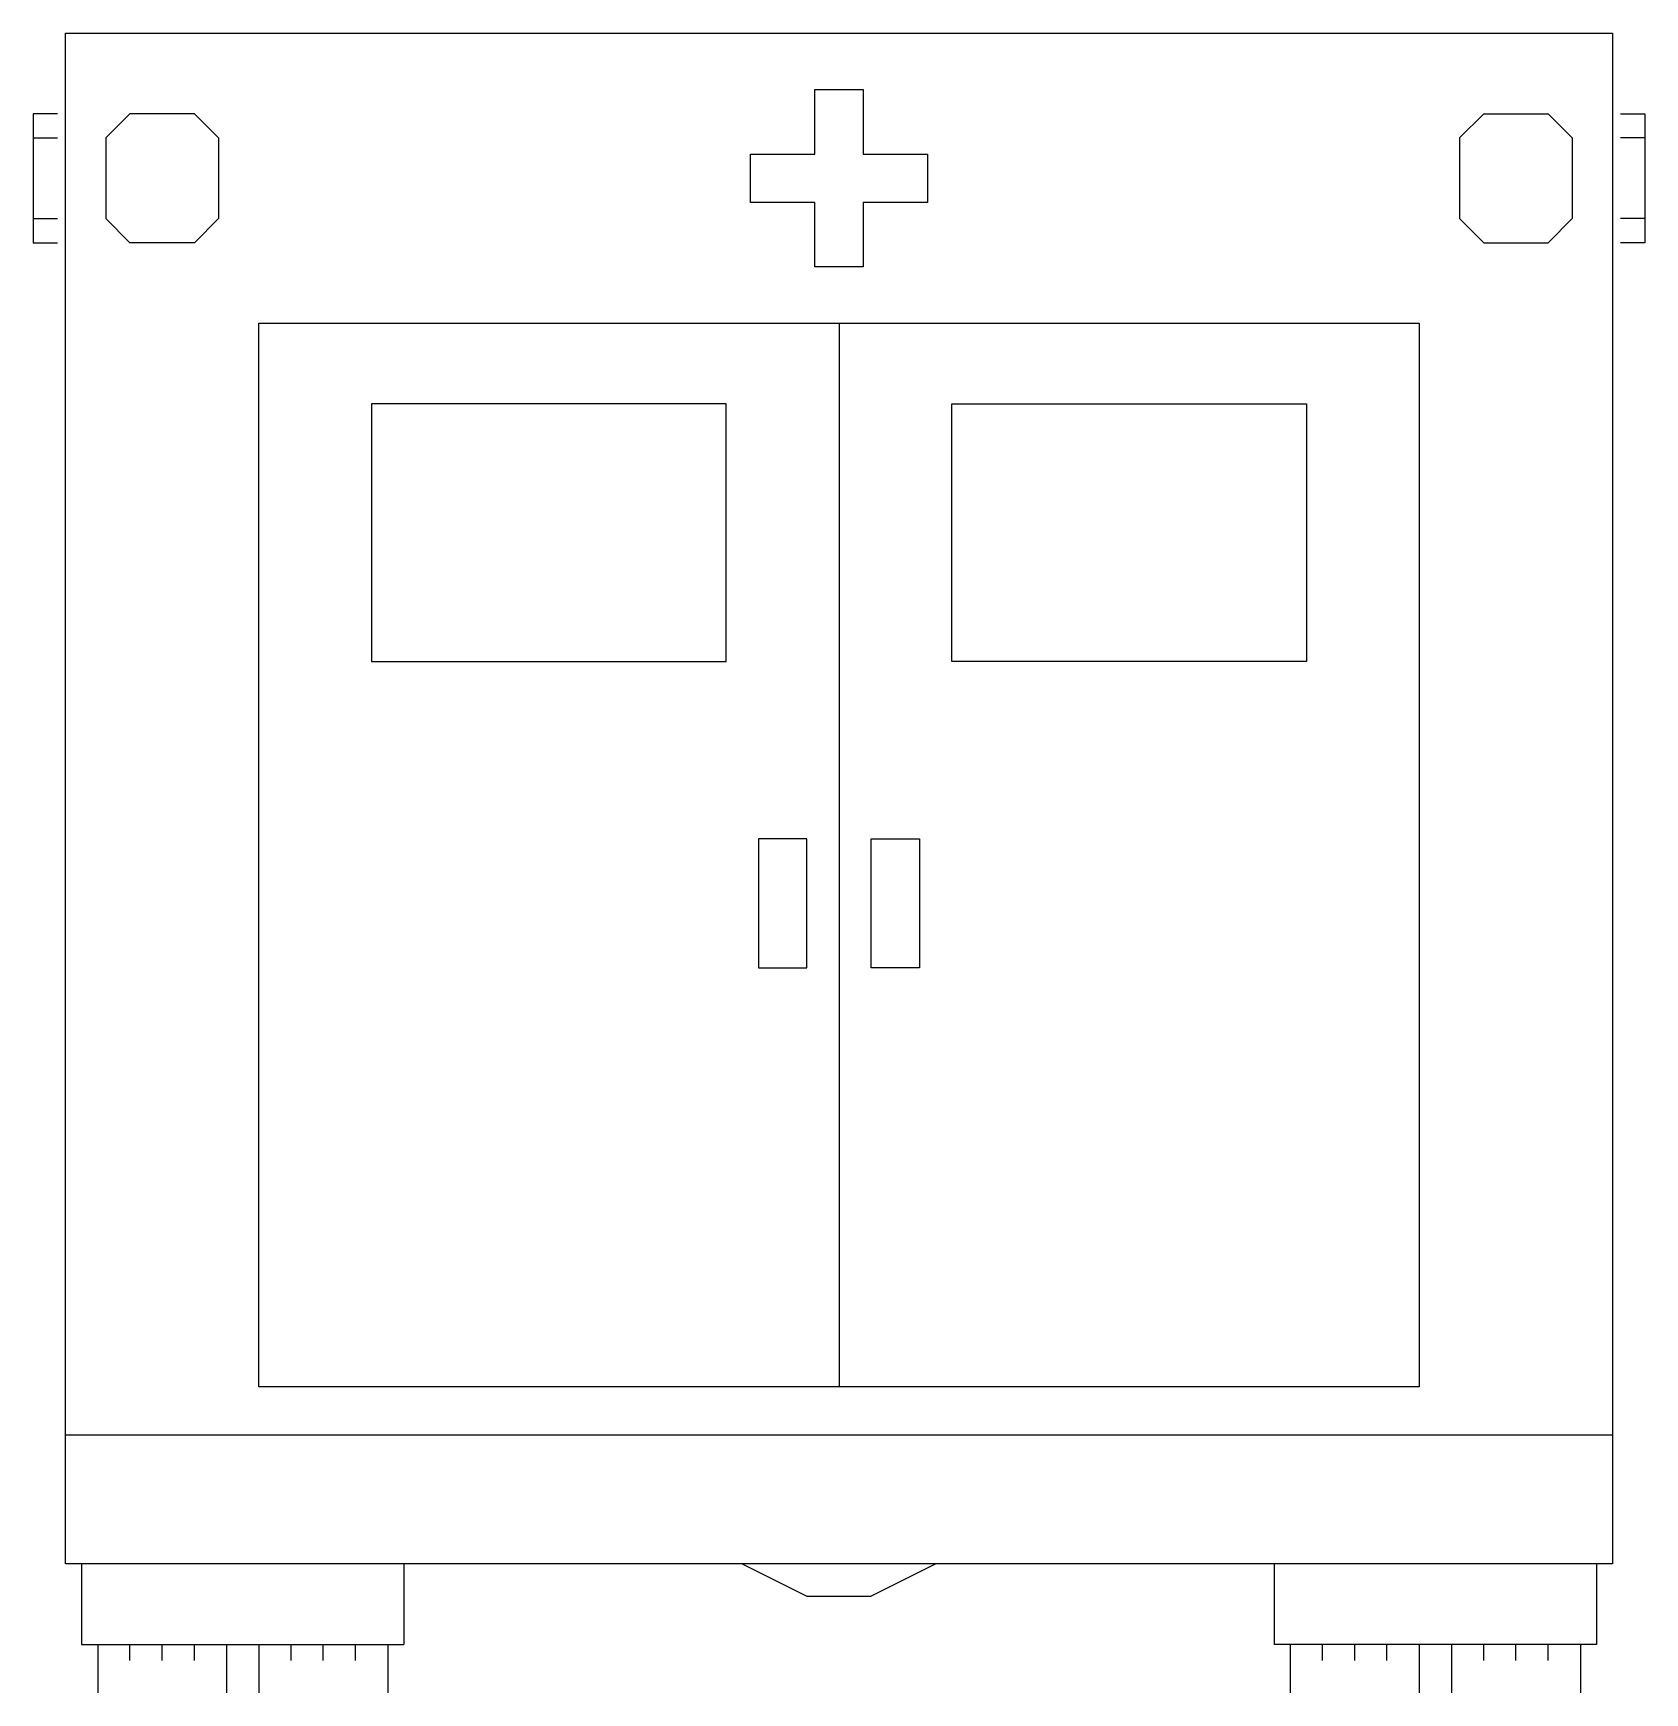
# Model space of a CAD drawing. Header units: millimetres. Extents: x -3157.88 to -3155.88, y 1939.1 to 1941.16.
import ezdxf

# ---------------------------------------------------------------- set-up
doc = ezdxf.new("R2010")
doc.units = ezdxf.units.MM
doc.header["$LTSCALE"] = 10
doc.layers.add('Veículos', color=2, linetype='Continuous')

msp = doc.modelspace()

# ---------------------------------------------------------------- linework, layer by layer
at = {"layer": 'Veículos'}
for p, q in [((-3157.8395, 1941.1577), (-3155.9195, 1941.1577)), ((-3157.8395, 1939.2577), (-3157.8395, 1941.1577)), ((-3155.9195, 1941.1577), (-3155.9195, 1939.2577)), ((-3156.9095, 1941.0877), (-3156.8495, 1941.0877)), ((-3156.9095, 1941.0077), (-3156.9095, 1941.0877)), ((-3156.8495, 1941.0877), (-3156.8495, 1941.0077)), ((-3157.8795, 1941.0577), (-3157.8795, 1940.8977)), ((-3157.8495, 1941.0577), (-3157.8795, 1941.0577)), ((-3157.7595, 1941.0577), (-3157.7895, 1941.0277)), ((-3157.6795, 1941.0577), (-3157.7595, 1941.0577)), ((-3157.6795, 1941.0577), (-3157.6495, 1941.0277)), ((-3156.0795, 1941.0577), (-3156.1095, 1941.0277)), ((-3156.0795, 1941.0577), (-3155.9995, 1941.0577)), ((-3155.9995, 1941.0577), (-3155.9695, 1941.0277)), ((-3155.9095, 1941.0577), (-3155.8795, 1941.0577)), ((-3155.8795, 1941.0577), (-3155.8795, 1940.8977)), ((-3157.8795, 1941.0277), (-3157.8495, 1941.0277)), ((-3157.7895, 1941.0277), (-3157.7895, 1940.9277)), ((-3157.6495, 1941.0277), (-3157.6495, 1940.9277)), ((-3156.1095, 1941.0277), (-3156.1095, 1940.9277)), ((-3155.9695, 1941.0277), (-3155.9695, 1940.9277)), ((-3155.8795, 1941.0277), (-3155.9095, 1941.0277)), ((-3156.9895, 1941.0077), (-3156.9095, 1941.0077)), ((-3156.9895, 1940.9477), (-3156.9895, 1941.0077)), ((-3156.8495, 1941.0077), (-3156.7695, 1941.0077)), ((-3156.7695, 1941.0077), (-3156.7695, 1940.9477)), ((-3156.9095, 1940.9477), (-3156.9895, 1940.9477)), ((-3156.9095, 1940.8677), (-3156.9095, 1940.9477)), ((-3156.7695, 1940.9477), (-3156.8495, 1940.9477)), ((-3156.8495, 1940.9477), (-3156.8495, 1940.8677)), ((-3157.8795, 1940.9277), (-3157.8495, 1940.9277)), ((-3157.7895, 1940.9277), (-3157.7595, 1940.8977)), ((-3157.6495, 1940.9277), (-3157.6795, 1940.8977)), ((-3156.1095, 1940.9277), (-3156.0795, 1940.8977)), ((-3155.9695, 1940.9277), (-3155.9995, 1940.8977)), ((-3155.8795, 1940.9277), (-3155.9095, 1940.9277)), ((-3157.8795, 1940.8977), (-3157.8495, 1940.8977)), ((-3157.6795, 1940.8977), (-3157.7595, 1940.8977)), ((-3156.0795, 1940.8977), (-3155.9995, 1940.8977)), ((-3155.8795, 1940.8977), (-3155.9095, 1940.8977)), ((-3156.8495, 1940.8677), (-3156.9095, 1940.8677)), ((-3157.5995, 1940.7977), (-3156.1595, 1940.7977)), ((-3157.5995, 1939.4777), (-3157.5995, 1940.7977)), ((-3156.8795, 1940.7977), (-3156.8795, 1939.4777)), ((-3156.1595, 1940.7977), (-3156.1595, 1939.4777)), ((-3157.0195, 1940.6977), (-3157.4595, 1940.6977)), ((-3157.4595, 1940.6977), (-3157.4595, 1940.3777)), ((-3157.0195, 1940.3777), (-3157.0195, 1940.6977)), ((-3156.7395, 1940.3777), (-3156.7395, 1940.6977)), ((-3156.7395, 1940.6977), (-3156.2995, 1940.6977)), ((-3156.2995, 1940.6977), (-3156.2995, 1940.3777)), ((-3157.4595, 1940.3777), (-3157.0195, 1940.3777)), ((-3156.2995, 1940.3777), (-3156.7395, 1940.3777)), ((-3156.9795, 1940.1577), (-3156.9795, 1939.9977)), ((-3156.9195, 1940.1577), (-3156.9795, 1940.1577)), ((-3156.9195, 1939.9977), (-3156.9195, 1940.1577)), ((-3156.8395, 1939.9977), (-3156.8395, 1940.1577)), ((-3156.8395, 1940.1577), (-3156.7795, 1940.1577)), ((-3156.7795, 1940.1577), (-3156.7795, 1939.9977)), ((-3156.9795, 1939.9977), (-3156.9195, 1939.9977)), ((-3156.7795, 1939.9977), (-3156.8395, 1939.9977)), ((-3156.1595, 1939.4777), (-3157.5995, 1939.4777)), ((-3155.9195, 1939.4177), (-3157.8395, 1939.4177)), ((-3155.9195, 1939.2577), (-3157.8395, 1939.2577)), ((-3157.8195, 1939.2577), (-3157.8195, 1939.1577)), ((-3157.4195, 1939.2577), (-3157.4195, 1939.1577)), ((-3156.9995, 1939.2577), (-3156.9195, 1939.2177)), ((-3156.7595, 1939.2577), (-3156.8395, 1939.2177)), ((-3156.3395, 1939.2577), (-3156.3395, 1939.1577)), ((-3155.9395, 1939.2577), (-3155.9395, 1939.1577)), ((-3156.9195, 1939.2177), (-3156.8395, 1939.2177)), ((-3157.8195, 1939.1577), (-3157.4195, 1939.1577)), ((-3157.7995, 1939.1577), (-3157.7995, 1939.0977)), ((-3157.7595, 1939.1377), (-3157.7595, 1939.1577)), ((-3157.7195, 1939.1377), (-3157.7195, 1939.1577)), ((-3157.6795, 1939.1377), (-3157.6795, 1939.1577)), ((-3157.6395, 1939.1577), (-3157.6395, 1939.0977)), ((-3157.5995, 1939.1577), (-3157.5995, 1939.0977)), ((-3157.5595, 1939.1377), (-3157.5595, 1939.1577)), ((-3157.5195, 1939.1377), (-3157.5195, 1939.1577)), ((-3157.4795, 1939.1377), (-3157.4795, 1939.1577)), ((-3157.4395, 1939.1577), (-3157.4395, 1939.0977)), ((-3155.9395, 1939.1577), (-3156.3395, 1939.1577)), ((-3156.3195, 1939.1577), (-3156.3195, 1939.0977)), ((-3156.2795, 1939.1377), (-3156.2795, 1939.1577)), ((-3156.2395, 1939.1377), (-3156.2395, 1939.1577)), ((-3156.1995, 1939.1377), (-3156.1995, 1939.1577)), ((-3156.1595, 1939.1577), (-3156.1595, 1939.0977)), ((-3156.1195, 1939.1577), (-3156.1195, 1939.0977)), ((-3156.0795, 1939.1377), (-3156.0795, 1939.1577)), ((-3156.0395, 1939.1377), (-3156.0395, 1939.1577)), ((-3155.9995, 1939.1377), (-3155.9995, 1939.1577)), ((-3155.9595, 1939.1577), (-3155.9595, 1939.0977))]:
    msp.add_line(p, q, dxfattribs=at)

doc.saveas('drawing.dxf')
